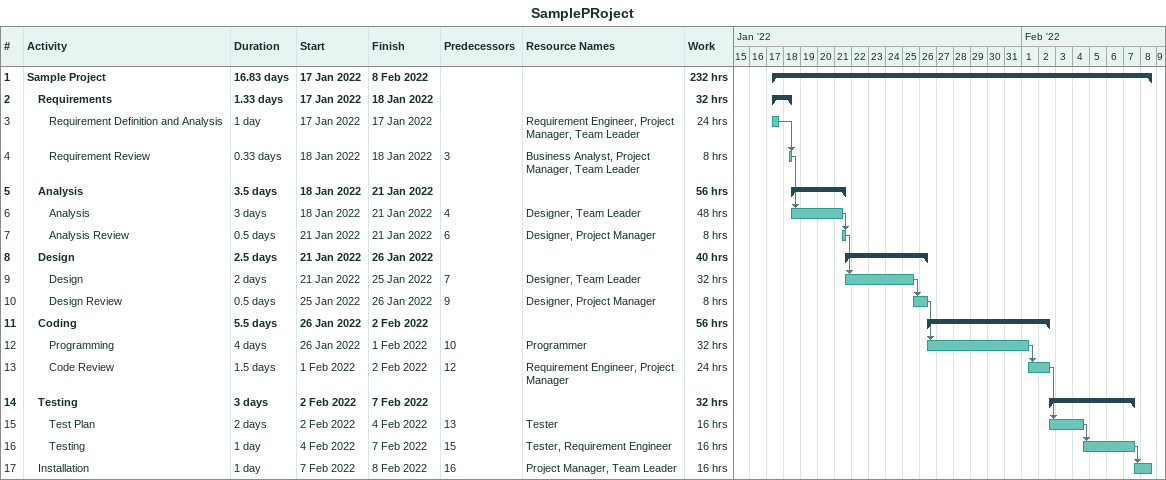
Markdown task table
SamplePRoject

| ID | Level | Task | Duration | Start | Finish | Predecessors | Resources | Work (h) |
|---|---|---|---|---|---|---|---|---|
| 1 | 1 | **Sample Project** | 16.83d | 2022-01-17 | 2022-02-08 |  |  | 232 |
| 2 | 2 | **Requirements** | 1.33d | 2022-01-17 | 2022-01-18 |  |  | 32 |
| 3 | 3 | Requirement Definition and Analysis | 1d | 2022-01-17 | 2022-01-17 |  | Requirement Engineer, Project Manager, Team Leader | 24 |
| 4 | 3 | Requirement Review | 0.33d | 2022-01-18 | 2022-01-18 | 3 | Business Analyst, Project Manager, Team Leader | 8 |
| 5 | 2 | **Analysis** | 3.5d | 2022-01-18 | 2022-01-21 |  |  | 56 |
| 6 | 3 | Analysis | 3d | 2022-01-18 | 2022-01-21 | 4 | Designer, Team Leader | 48 |
| 7 | 3 | Analysis Review | 0.5d | 2022-01-21 | 2022-01-21 | 6 | Designer, Project Manager | 8 |
| 8 | 2 | **Design** | 2.5d | 2022-01-21 | 2022-01-26 |  |  | 40 |
| 9 | 3 | Design | 2d | 2022-01-21 | 2022-01-25 | 7 | Designer, Team Leader | 32 |
| 10 | 3 | Design Review | 0.5d | 2022-01-25 | 2022-01-26 | 9 | Designer, Project Manager | 8 |
| 11 | 2 | **Coding** | 5.5d | 2022-01-26 | 2022-02-02 |  |  | 56 |
| 12 | 3 | Programming | 4d | 2022-01-26 | 2022-02-01 | 10 | Programmer | 32 |
| 13 | 3 | Code Review | 1.5d | 2022-02-01 | 2022-02-02 | 12 | Requirement Engineer, Project Manager | 24 |
| 14 | 2 | **Testing** | 3d | 2022-02-02 | 2022-02-07 |  |  | 32 |
| 15 | 3 | Test Plan | 2d | 2022-02-02 | 2022-02-04 | 13 | Tester | 16 |
| 16 | 3 | Testing | 1d | 2022-02-04 | 2022-02-07 | 15 | Tester, Requirement Engineer | 16 |
| 17 | 2 | Installation | 1d | 2022-02-07 | 2022-02-08 | 16 | Project Manager, Team Leader | 16 |
